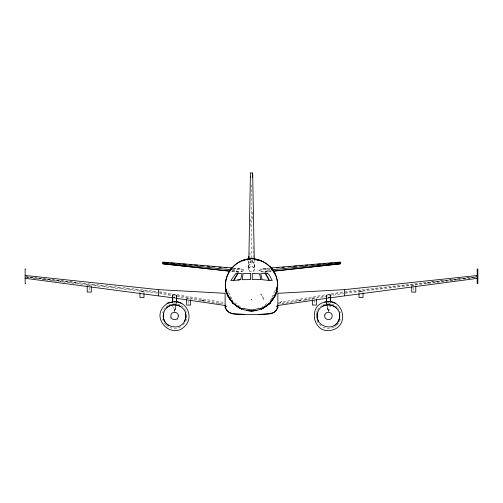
<?xml version="1.0" encoding="UTF-8"?>
<svg xmlns="http://www.w3.org/2000/svg" width="503" height="503" viewBox="0 0 503 503"><rect width="100%" height="100%" fill="white"/><g stroke="black" fill="none" stroke-linecap="round" stroke-linejoin="round"><path stroke-width="0.38" stroke-dasharray="2.52 1.89" d="M251.443 184.959L251.374 263.025L253.323 262.05L254.147 264.389L254.373 268.262L254.348 264.565L253.349 264.565L252.55 259.611M251.374 263.025L249.809 262.05L249.01 264.415L248.752 268.294L248.84 260.064M249.934 252.475L249.884 256.48L250.576 262.208M250.243 226.174L250.349 217.617M248.752 268.294L248.822 260.158M227.985 293.343L228.054 290.853L232.939 301.36L228.4 294.01M329.805 306.333L330.012 303.221M250.368 259.611L249.96 264.565L248.752 264.565M186.758 317.99L186.758 314.142M316.406 312.853L316.242 317.99M252.374 262.208L253.166 256.455L253.091 244.842M329.572 304.177L329.786 302.699M254.323 269.237C254.367 273.601 247.218 272.198 248.91 268.162C250.576 264.144 256.593 268.168 253.499 271.243M176.264 303.127L174.629 311.445L175.415 305.654L174.629 311.52L176.339 305.962M263.874 268.596L266.879 269.495L266.879 271.192C264.603 273.041 261.032 272.029 259.02 270.268L261.793 269.011L270.117 268.061M238.202 272.142L236.353 271.192L236.353 269.495C238.78 267.948 241.943 268.835 244.207 270.268C240.66 273.582 235.398 271.532 231.21 271.369M328.547 311.52L330.352 306.069M162.62 312.853L163.356 311.055M340.38 319.273L339.148 322.278L337.173 324.844M186.594 319.273L185.337 322.278L181.822 326.032M316.657 312.256L317.412 310.452M274.6 294.01L270.061 301.335L274.946 290.879L274.996 292.721M248.91 268.162L250.45 266.647M163.852 309.854L165.43 307.798M317.663 309.854L319.638 307.283L321.694 305.705M281.076 301.63L281.429 301.31L280.133 302.529L280.454 302.228M176.867 320.021L177.817 319.273M166.342 306.893L168.392 305.308M334.608 326.824L336.658 325.24M261.384 307.572L268.2 302.668M180.791 326.824C177.182 328.78 172.661 329 168.995 327.069M322.8 305.063L325.183 304.076M168.995 305.063L171.397 304.076M334.005 327.069C330.339 329 325.818 328.78 322.209 326.824M274.946 290.879L276.273 290.344M202.659 300.19L202.256 300.316L203.847 300.316L203.451 300.19M299.549 300.19L299.153 300.316L300.744 300.316L300.341 300.19M277.87 303.862L325.825 295.657M331.238 294.727L343.612 292.614M281.737 304.007L284.83 303.479M285.603 303.347L343.612 293.444M278.643 302.51L325.825 294.733M331.238 293.84L343.612 291.803M329.779 297.172L327.855 297.556M327.547 298.072L329.371 297.707L327.547 297.99M327.371 298.222L329.691 297.877M345.159 293.218L456.246 280.052M457.026 279.957L460.905 279.498M464.005 279.127L465.558 278.945M468.658 278.58L470.211 278.392M474.09 277.933L475.637 277.75M345.159 292.388L477.85 277.071M344.385 291.677L477.19 276.757L477.19 277.203M477.19 276.757L427.55 282.346L427.55 283.453M265.031 272.142L271.243 271.457M263.874 272.142L271.683 271.293M261.101 271.677L271.205 270.645M267.106 270.268L271.004 269.872M259.02 270.268L269.973 269.268M261.101 269.162L269.652 268.426M326.441 303.177L327.497 303.127M87.22 285.176L91.276 285.176M411.724 285.176L415.78 285.176M143.99 291.231L139.935 291.231L143.99 291.287L143.99 292.84M359.01 291.231L363.065 291.231L359.01 291.287L359.01 292.84M186.6 298.172L190.65 298.172M312.35 298.172L316.4 298.172M200.842 300.19L204.991 300.19M298.009 300.19L302.158 300.19M174.145 303.076L174.994 303.076M328.006 303.076L328.855 303.076M175.503 303.127L176.559 303.026M175.145 297.556L173.221 297.172M233.109 268.061L239.359 268.596M233.581 268.426L242.132 269.162M232.474 269.199L244.207 270.268M232.223 269.872L236.121 270.268M232.028 270.645L242.132 271.677M231.55 271.293L239.359 272.142M26.584 276.845L158.615 291.677M25.81 276.757L75.45 282.346L75.45 283.453M25.15 277.071L157.841 292.388M27.363 277.75L28.91 277.933M32.789 278.392L34.342 278.58M37.442 278.945L38.995 279.127M42.095 279.498L44.427 279.775M45.201 279.863L157.841 293.218M175.453 297.99L173.629 297.707L175.453 298.072M173.309 297.877L175.629 298.222M159.388 291.803L171.762 293.84M177.175 294.733L224.357 302.51M159.388 292.614L171.762 294.727M177.175 295.657L225.13 303.862M159.388 293.444L217.397 303.347M218.17 303.479L221.263 304.007M331.603 304.076L334.608 305.308L336.658 306.893M177.817 304.076L180.2 305.063M252.575 266.647L254.116 268.162M234.8 302.668L241.616 307.572M321.178 326.032L317.663 322.278L316.406 319.273M181.306 305.705L183.362 307.283L185.337 309.854M166.342 325.24L168.392 326.824M337.57 307.798L339.148 309.854M165.827 324.844L163.852 322.278L162.62 319.273M249.526 271.243L248.702 269.237M185.588 310.452L186.343 312.256M339.644 311.055L340.38 312.853M172.648 306.069L174.453 311.52M326.736 303.127L328.371 311.445L327.585 305.654L328.371 311.52L326.441 305.359L326.441 303.026M172.988 303.221L173.195 306.333M252.657 212.178L252.764 219.956M254.304 260.057L254.373 268.262M413.755 287.54L413.755 290.451M314.375 299.807L314.375 303.441M188.625 301.259L188.625 303.441M89.245 287.54L89.245 290.451M170.655 318.349A4.489 4.489 0 0 1 170.19 317.248M251.142 299.342L251.858 299.398L251.142 299.342M261.082 293.928L260.617 294.192L263.88 299.863L264.339 299.599L261.082 293.928M306.164 299.122L305.906 300.216L306.164 299.122"/><path stroke-width="0.75" d="M176.559 302.253L176.509 295.324L173.68 294.349L172.422 294.833L172.422 302.372M326.447 302.391L326.491 295.324L329.32 294.349L330.578 294.833L330.578 302.372M248.884 256.329L248.847 259.435L250.368 177.075M226.727 306.899L225.237 305.158L225.212 307.616C228.155 315.293 237.466 314.098 244.081 314.369C253.927 314.325 264.276 315.387 273.783 312.602L276.298 310.137L277.788 307.616L277.763 305.158L276.273 306.899M326.416 298.197L326.491 295.324L326.441 302.253M330.213 300.102L330.521 295.424M175.145 302.152L174.478 301.586L174.22 301.995M163.695 313.036C159.803 327.088 181.822 332.942 185.469 318.839C189.361 304.761 167.354 298.908 163.695 313.036A11.097 11.097 0 0 0 163.695 318.839A11.38 11.38 0 0 0 168.958 325.667M317.531 313.036C313.639 327.101 335.646 332.936 339.305 318.839C343.197 304.774 321.178 298.901 317.531 313.036A11.097 11.097 0 0 0 318.663 321.536M276.43 291.036L277.713 284.824L275.757 294.909L270.01 303.076L261.409 308.98C274.198 303.19 280.982 288.024 275.707 274.808C271.299 265.282 261.981 259.083 251.5 258.611C237.422 258.907 225.621 270.759 225.313 284.824C225.344 295.468 232.135 304.46 241.541 308.955L236.058 305.239M227.167 294.092C220.786 277.48 233.826 258.919 251.5 258.712C265.54 259.014 277.36 270.834 277.662 284.874M277.713 284.824L275.707 294.859L269.778 303.535C263.434 308.886 254.983 312.476 246.621 310.42C234.555 308.257 225.734 296.908 225.313 284.824L225.363 284.874M271.62 300.913L275.707 294.859L270.036 303.227M167.342 303.51C147.039 316.802 173.843 343.606 187.135 323.303C191.869 315.444 187.235 304.277 178.326 302.077C174.679 299.945 158.244 306.107 173.101 301.806M326.931 301.806C306.641 303.548 312.577 335.426 332.169 330.056C350.384 325.384 342.795 297.015 324.674 302.077M261.535 309.005L270.036 303.334L261.51 309.005M250.834 172.919L252.166 172.919M242.257 260.793L243.031 260.485M241.924 260.868L243.395 260.573M247.08 259.831L248.551 259.535M233.247 303.535L232.99 303.334L241.641 309.131L242.949 308.339L251.5 310.055L260.076 308.339L261.384 309.106M246.879 259.869L248.419 259.561M243.798 260.334L245.338 260.032M246.879 259.724L250.733 258.97M237.844 280.096L240.641 279.586L242.025 273.601L238.02 273.475L233.889 280.511L240.641 279.611M326.598 298.336L277.87 305.472L277.87 293.312L344.385 289.646L477.85 275.462M330.465 297.763L477.85 278.291M246.621 310.42L251.525 311.112L256.455 310.42M273.575 271.199L340.374 263.824L273.242 271.123M317.06 265.968L318.613 265.81M321.725 265.496L323.278 265.339M326.384 265.018L327.943 264.861M331.049 264.54L333.382 264.308M335.715 264.069L338.047 263.83M271.783 269.797L340.374 262.874M270.897 267.998L340.374 262.05M271.205 268.294L272.758 268.156M276.644 267.822L278.976 267.621M282.089 267.357L284.415 267.156M288.301 266.816L290.633 266.615M293.746 266.351L296.852 266.081M299.964 265.817L302.29 265.615M305.403 265.345L307.735 265.144M311.621 264.811L313.954 264.609M317.06 264.339L320.172 264.075M323.278 263.805L325.611 263.603M328.717 263.339L331.829 263.069M334.935 262.805L338.047 262.535M258.919 314.344L270.061 313.834L273.783 312.577L276.273 310.112L277.763 307.616L277.738 305.183M269.96 266.389L275.657 274.864M25.81 268.967L25.15 268.967L25.15 277.002M25.81 283.566L25.15 283.566L25.15 277.147M181.822 303.51L178.301 302.102L176.069 301.806M335.658 303.51L332.169 302.077L329.899 301.806M244.081 314.344L232.939 313.834L229.217 312.602L226.727 310.112L225.237 307.616L225.237 305.158M25.15 275.462L158.615 289.646L225.13 293.312L225.13 305.472L176.402 298.336M162.853 262.05L232.329 267.998M165.965 262.604L168.298 262.805M171.404 263.069L174.51 263.339M177.622 263.603L179.955 263.805M183.061 264.075L186.173 264.339M189.279 264.609L191.612 264.811M194.718 265.081L197.83 265.345M200.936 265.615L203.269 265.817M207.154 266.15L209.487 266.351M212.593 266.615L214.926 266.816M218.811 267.156L221.144 267.357M224.256 267.621L226.583 267.822M230.475 268.156L232.028 268.294M162.853 262.874L231.443 269.797M165.185 263.83L167.518 264.069M169.851 264.308L172.183 264.54M175.289 264.861L176.842 265.018M179.955 265.339L181.508 265.496M184.614 265.81L186.173 265.968M229.99 271.123L162.853 263.824L229.657 271.199M25.15 278.291L172.535 297.763M255.04 259.51L259.29 260.347M257.203 260.082L258.63 260.365M254.455 259.535L255.933 259.831M259.623 260.573L261.101 260.868M259.994 260.485L260.768 260.793M227.111 294.909L232.964 303.227L227.369 294.884M251.5 311.087L251.5 310.055M227.318 294.859L232.964 303.227M327.855 302.152L328.522 301.586L328.78 301.995M172.479 295.424L172.787 300.102M176.584 298.197L176.509 295.324L176.553 302.391M252.707 177.182L252.632 172.919L254.298 259.322M477.85 277.002L477.85 268.967L477.19 268.967L477.19 276.09M477.85 277.147L477.85 283.566L477.19 283.566L477.19 277.851M415.78 285.943L415.78 292.092L411.724 292.092L411.724 286.704M363.065 292.84L363.065 297.518L359.01 297.518L359.01 293.62M344.385 289.646L344.385 295.726M340.374 262.333L340.374 263.591M326.441 298.072L326.441 301.611M316.4 299.687L316.4 305.057L312.35 305.057L312.35 299.687M250.368 172.919L250.368 177.182M190.65 299.687L190.65 305.057L186.6 305.057L186.6 299.687M162.853 262.333L162.853 263.591M158.615 289.646L158.615 295.726M143.99 293.62L143.99 297.518L139.935 297.518L139.935 292.84M91.276 286.704L91.276 292.092L87.22 292.036L87.22 285.943M334.042 325.667A11.38 11.38 0 0 0 339.305 318.839A11.097 11.097 0 0 0 339.305 313.036M322.769 306.208A11.255 11.255 0 0 1 336.375 308.006M185.462 313.036A11.097 11.097 0 0 1 184.337 321.536M166.625 308.006A11.255 11.255 0 0 1 180.231 306.208M250.651 273.55L250.626 279.586L242.157 279.687L243.081 273.601L250.651 273.55M172.479 297.48L172.447 301.586L172.472 297.493M324.775 314.972C323.335 319.612 330.999 321.675 332.068 316.928C333.52 312.288 325.85 310.219 324.775 314.972M178.351 315.959C178.527 320.813 170.636 320.807 170.787 315.959C170.611 311.087 178.546 311.087 178.351 315.959M237.611 273.431L233.398 280.511L230.808 280.511L236.02 273.242L237.611 273.431M226.727 289.621L225.237 292.111L226.727 289.646M267.571 273.242L265.622 273.399L269.608 280.511L272.217 280.511L269.231 274.915L267.571 273.242M265.288 273.475L260.692 273.601L262.101 279.662L269.136 280.511L265.288 273.475M260.95 279.586L252.267 279.586L252.242 273.55L259.535 273.733L260.95 279.586M277.763 292.111L276.273 289.646L277.763 292.111M330.578 301.586L330.528 297.493L330.553 301.586M176.559 301.605L176.534 298.072L176.559 301.611"/></g></svg>
